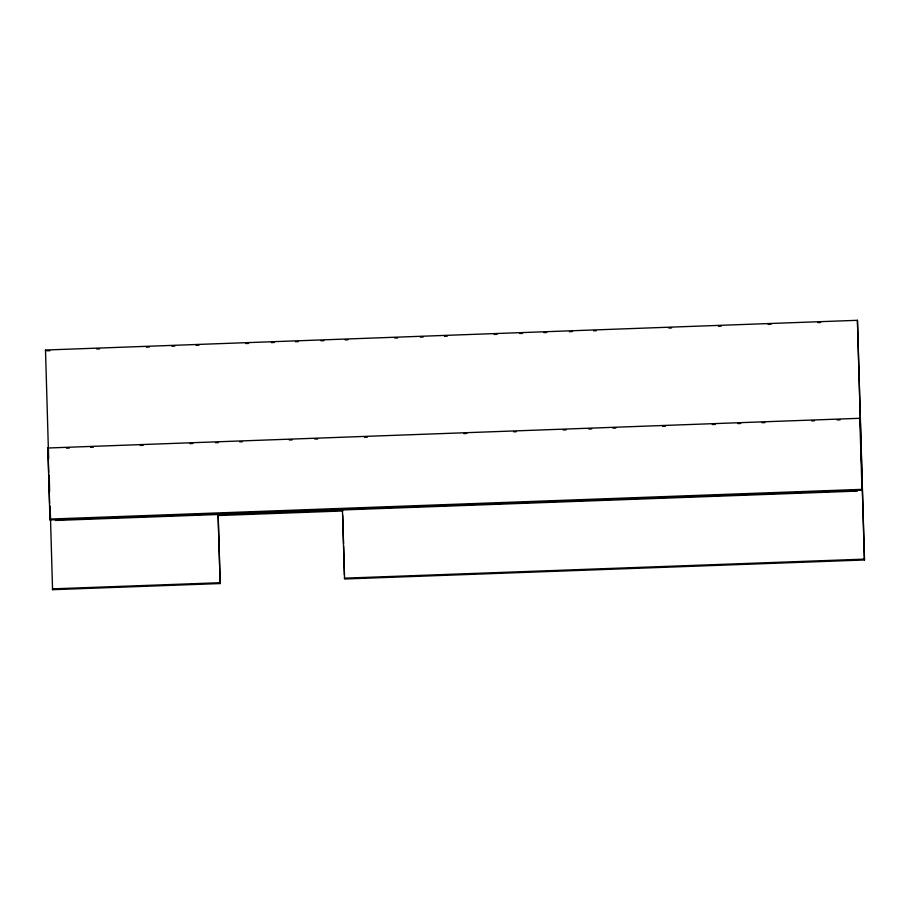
<?xml version="1.0" encoding="UTF-8"?>
<svg xmlns="http://www.w3.org/2000/svg" width="910" height="910" viewBox="0 0 910 910"><rect width="100%" height="100%" fill="white"/><g stroke="black" fill="none" stroke-linecap="round" stroke-linejoin="round"><path stroke-width="1.36" d="M48.662 458.845L45.5 350.02L857.436 320.309L864.5 559.98L344.549 578.999L342.456 510.135L218.07 514.696L220.174 583.549L52.564 589.691L52.45 588.85L220.049 582.718M47.047 350.805L49.879 350.703M96.722 348.996L99.565 348.883M146.408 347.176L149.24 347.074M171.956 346.244L174.8 346.13M196.082 345.356L198.926 345.254M245.768 343.536L248.601 343.434M271.317 342.604L274.16 342.501M295.443 341.716L298.287 341.614M321.002 340.784L323.835 340.681M345.129 339.896L347.973 339.794M394.815 338.088L397.647 337.974M420.363 337.144L423.195 337.041M444.489 336.268L447.333 336.165M494.175 334.448L497.008 334.345M519.724 333.515L522.567 333.413M543.85 332.628L546.694 332.525M569.41 331.695L572.242 331.593M593.536 330.808L596.368 330.705M668.77 328.055L671.603 327.953M718.445 326.235L721.289 326.133M768.131 324.426L770.963 324.313M817.806 322.606L820.649 322.504M859.813 418.293L861.997 490.194L50.073 519.917L49.948 519.075L47.877 448.004L859.813 418.293L859.939 419.123M66.453 448.164L69.296 448.061M90.59 447.288L93.423 447.174M140.265 445.468L143.109 445.365M189.951 443.648L192.783 443.545M215.499 442.715L218.332 442.613M239.626 441.828L242.469 441.725M289.312 440.008L292.144 439.905M314.86 439.075L317.704 438.973M364.546 437.255L367.378 437.153M463.907 433.615L466.739 433.513M513.581 431.806L516.425 431.704M563.267 429.986L566.1 429.884M588.815 429.054L591.659 428.94M612.942 428.166L615.786 428.064M662.628 426.346L665.472 426.244M712.314 424.526L715.146 424.424M737.862 423.594L740.694 423.491M761.988 422.706L764.832 422.604M811.674 420.898L814.507 420.795M837.223 419.954L840.055 419.851M49.948 519.075L861.872 489.364L861.997 490.194M55.453 520.452L857.402 491.104M218.07 514.696L218.195 515.526L342.57 510.976L342.456 510.135M344.424 578.168L864.375 559.138L864.5 559.98M45.5 350.02L45.625 350.862M47.877 448.004L48.696 472.529M857.436 320.309L864.375 559.138M342.695 515.231L343.525 543.566M343.605 546.409L344.424 574.756M218.195 515.526L220.174 583.549M49.242 475.225L49.606 491.343M50.141 506.313L52.564 589.691M48.776 475.316L49.584 503.185M49.663 505.971L50.073 519.917"/></g></svg>
